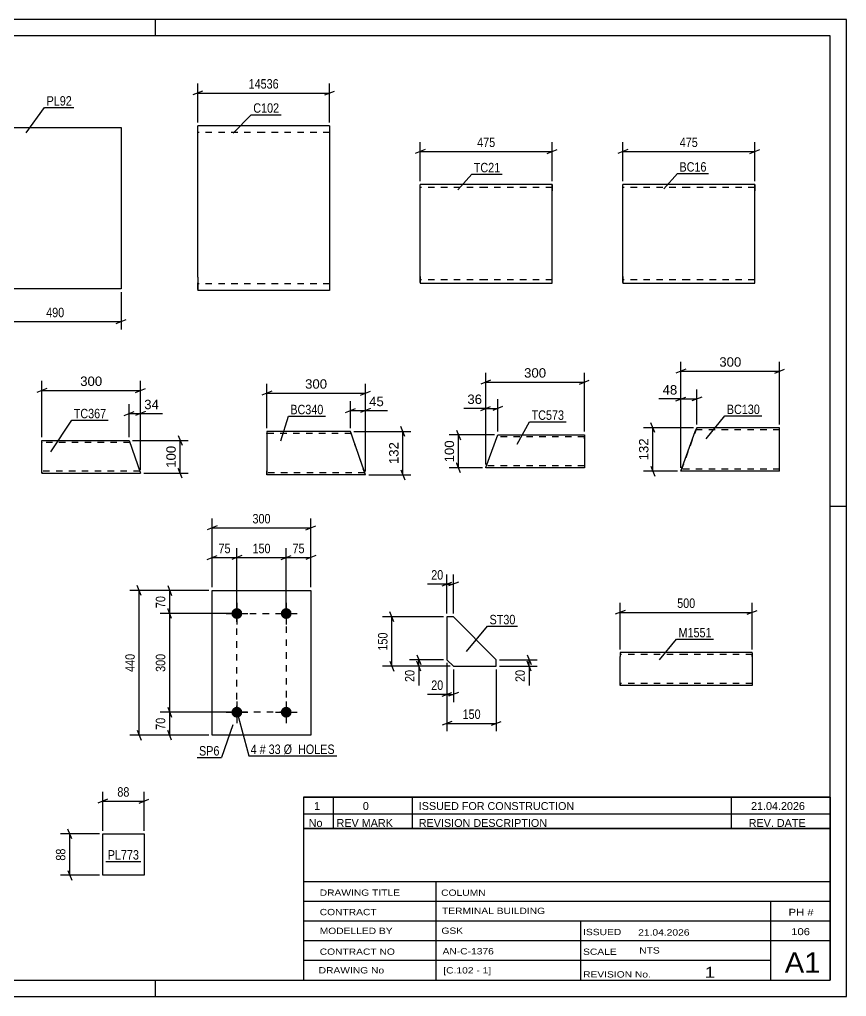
# Model space of a CAD drawing. Header units: millimetres. Extents: x 0 to 420, y 0 to 297.
# Drawn here: x 168.6 to 420, y 0 to 297 of the extents above; entities that cross this region are included whole.
import ezdxf

# ---------------------------------------------------------------- set-up
doc = ezdxf.new("R2010")
doc.units = ezdxf.units.MM
doc.linetypes.add('DXK_LINE_DOT2', pattern=[3.9198, 1.9599, -1.9599])
doc.styles.add('Arial', font='ARIAL.TTF', dxfattribs={"height": 0.2})
doc.styles.add('Arial Narrow', font='ARIALN.TTF', dxfattribs={"height": 0.2})

# ---------------------------------------------------------------- blocks, each defined once
blk = doc.blocks.new('Unknown-284929164-1132')
at = {"color": 5, "linetype": 'Continuous'}
for p, q in [((420, 297), (0, 297)), ((210, 292), (210, 297)), ((420, 0), (420, 297)), ((415, 292), (5, 292)), ((415, 5), (415, 292)), ((420, 149), (415, 149)), ((5, 5), (415, 5)), ((210, 0), (210, 5)), ((0, 0), (420, 0))]:
    blk.add_line(p, q, dxfattribs=at)
blk = doc.blocks.new('Part-284929164-1241 - 1223')
at = {"color": 2, "linetype": 'Continuous'}
for p, q in [((310.44, 246.89), (290.44, 246.89)), ((290.44, 218.89), (290.44, 246.89)), ((330.54, 246.89), (310.54, 246.89)), ((330.54, 246.89), (330.54, 244.89)), ((330.54, 218.89), (330.54, 244.89)), ((290.44, 218.89), (290.44, 216.89)), ((290.44, 216.89), (310.44, 216.89)), ((310.54, 216.89), (330.54, 216.89)), ((330.54, 216.89), (330.54, 218.89))]:
    blk.add_line(p, q, dxfattribs=at)
at = {"color": 7, "linetype": 'DXK_LINE_DOT2'}
for p, q in [((330.54, 244.89), (330.54, 246.74)), ((310.44, 245.89), (290.44, 245.89)), ((330.54, 245.89), (310.54, 245.89)), ((290.44, 217.04), (290.44, 218.89)), ((290.44, 217.89), (290.44, 217.96)), ((310.44, 217.89), (290.44, 217.89)), ((330.54, 217.89), (310.54, 217.89)), ((330.54, 217.96), (330.54, 218.5)), ((330.54, 217.89), (330.54, 217.96))]:
    blk.add_line(p, q, dxfattribs=at)
blk = doc.blocks.new('Part-284929164-1721 - 1705')
at = {"color": 2, "linetype": 'Continuous'}
for p, q in [((159.43, 215.16), (159.43, 264.16)), ((159.43, 264.16), (179.43, 264.16)), ((179.53, 264.16), (199.53, 264.16)), ((199.53, 264.16), (199.53, 215.16)), ((179.43, 215.16), (159.43, 215.16)), ((199.53, 215.16), (179.53, 215.16))]:
    blk.add_line(p, q, dxfattribs=at)
blk = doc.blocks.new('Part-284929164-1478 - 1476')
at = {"color": 2, "linetype": 'Continuous'}
for p, q in [((300.56, 115.39), (298.56, 115.39)), ((298.56, 115.39), (298.56, 102.39)), ((313.56, 102.39), (300.56, 115.39)), ((298.56, 102.39), (300.56, 100.39)), ((313.56, 100.39), (313.56, 102.39)), ((300.56, 100.39), (313.56, 100.39))]:
    blk.add_line(p, q, dxfattribs=at)
blk = doc.blocks.new('Part-284929164-1287 - 1271')
at = {"color": 2, "linetype": 'Continuous'}
for p, q in [((372.02, 246.89), (352.02, 246.89)), ((352.02, 218.89), (352.02, 246.89)), ((392.12, 246.89), (372.12, 246.89)), ((392.12, 246.89), (392.12, 244.89)), ((392.12, 218.89), (392.12, 244.89)), ((352.02, 218.89), (352.02, 216.89)), ((352.02, 216.89), (372.02, 216.89)), ((372.12, 216.89), (392.12, 216.89)), ((392.12, 216.89), (392.12, 218.89))]:
    blk.add_line(p, q, dxfattribs=at)
at = {"color": 7, "linetype": 'DXK_LINE_DOT2'}
for p, q in [((392.12, 244.89), (392.12, 246.74)), ((372.02, 245.89), (352.02, 245.89)), ((392.12, 245.89), (372.12, 245.89)), ((352.02, 217.04), (352.02, 218.89)), ((352.02, 217.89), (352.02, 217.96)), ((372.02, 217.89), (352.02, 217.89)), ((392.12, 217.89), (372.12, 217.89)), ((392.12, 217.96), (392.12, 218.5)), ((392.12, 217.89), (392.12, 217.96))]:
    blk.add_line(p, q, dxfattribs=at)
blk = doc.blocks.new('Bolt-284929164-1798 - 1749')
at = {"linetype": 'Continuous'}
for points in [[(234.7, 118.06, -1), (234.7, 114.76, -1)], [(249.7, 118.06, -1), (249.7, 114.76, -1)], [(234.7, 88.06, -1), (234.7, 84.76, -1)], [(249.7, 88.06, -1), (249.7, 84.76, -1)]]:
    blk.add_hatch(color=1, dxfattribs=at).paths.add_polyline_path(points)
at = {"color": 1, "linetype": 'Continuous'}
for p, q in [((234.7, 119.71), (234.7, 113.11)), ((249.7, 119.71), (249.7, 113.11)), ((231.4, 116.41), (238, 116.41)), ((246.4, 116.41), (253, 116.41)), ((234.7, 89.71), (234.7, 83.11)), ((249.7, 89.71), (249.7, 83.11)), ((231.4, 86.41), (238, 86.41)), ((246.4, 86.41), (253, 86.41))]:
    blk.add_line(p, q, dxfattribs=at)
blk = doc.blocks.new('Part-284929164-1765 - 1749')
at = {"color": 2, "linetype": 'Continuous'}
for p, q in [((227.2, 79.41), (227.2, 123.41)), ((227.2, 123.41), (257.2, 123.41)), ((257.2, 123.41), (257.2, 79.41)), ((257.2, 79.41), (227.2, 79.41))]:
    blk.add_line(p, q, dxfattribs=at)
blk = doc.blocks.new('Part-284929164-2284 - 2268')
at = {"color": 2, "linetype": 'Continuous'}
for p, q in [((351.24, 104.53), (351.24, 103.33)), ((371.24, 104.53), (351.24, 104.53)), ((391.34, 104.53), (371.34, 104.53)), ((391.34, 104.44), (391.34, 104.53)), ((391.34, 104.44), (391.34, 103.33)), ((351.24, 95.27), (351.24, 103.33)), ((391.34, 103.33), (391.34, 94.53)), ((351.24, 94.62), (351.24, 95.27)), ((351.24, 94.53), (351.24, 94.62)), ((371.24, 94.53), (351.24, 94.53)), ((391.34, 94.53), (371.34, 94.53))]:
    blk.add_line(p, q, dxfattribs=at)
at = {"color": 7, "linetype": 'DXK_LINE_DOT2'}
for p, q in [((391.34, 103.33), (391.34, 104.18)), ((371.24, 103.93), (351.24, 103.93)), ((391.34, 103.93), (371.34, 103.93)), ((351.24, 95.27), (351.24, 94.88)), ((351.24, 95.13), (351.24, 95.17)), ((371.24, 95.13), (351.24, 95.13)), ((391.34, 95.13), (371.34, 95.13)), ((391.34, 95.13), (391.34, 95.17))]:
    blk.add_line(p, q, dxfattribs=at)
blk = doc.blocks.new('Part-284929164-2312 - 2296')
at = {"color": 2, "linetype": 'Continuous'}
for p, q in [((242.8, 264.66), (222.8, 264.66)), ((222.8, 218.66), (222.8, 264.66)), ((262.9, 264.66), (242.9, 264.66)), ((262.9, 264.66), (262.9, 214.66)), ((222.8, 218.66), (222.8, 214.66)), ((242.8, 214.66), (222.8, 214.66)), ((262.9, 214.66), (242.9, 214.66))]:
    blk.add_line(p, q, dxfattribs=at)
at = {"color": 7, "linetype": 'DXK_LINE_DOT2'}
for p, q in [((242.8, 262.66), (222.8, 262.66)), ((262.9, 262.66), (242.9, 262.66)), ((222.8, 214.97), (222.8, 218.66)), ((242.8, 216.66), (222.8, 216.66)), ((262.9, 216.66), (242.9, 216.66))]:
    blk.add_line(p, q, dxfattribs=at)
blk = doc.blocks.new('Part-284929164-2354 - 2338')
at = {"color": 2, "linetype": 'Continuous'}
for p, q in [((175.41, 169.06), (201.97, 169.06)), ((175.41, 160.26), (175.41, 169.06)), ((201.97, 169.06), (205.41, 159.06)), ((175.41, 159.41), (175.41, 160.26)), ((175.41, 159.15), (175.41, 159.41)), ((175.41, 159.06), (175.41, 159.15)), ((175.41, 159.06), (205.41, 159.06))]:
    blk.add_line(p, q, dxfattribs=at)
at = {"color": 7, "linetype": 'DXK_LINE_DOT2'}
for p, q in [((202.18, 168.46), (175.41, 168.46)), ((175.41, 168.46), (175.41, 168.32)), ((205.21, 159.66), (175.41, 159.66)), ((175.41, 159.41), (175.41, 159.06))]:
    blk.add_line(p, q, dxfattribs=at)
blk = doc.blocks.new('Part-284929164-2436 - 2420')
at = {"color": 2, "linetype": 'Continuous'}
for p, q in [((243.78, 171.78), (243.78, 171.78)), ((269.24, 171.78), (243.78, 171.78)), ((243.78, 171.78), (243.78, 170.58)), ((243.78, 170.58), (243.78, 159.78)), ((269.24, 171.78), (269.24, 171.78)), ((273.37, 159.78), (269.24, 171.78)), ((243.78, 158.93), (243.78, 159.78)), ((243.78, 158.67), (243.78, 158.93)), ((243.78, 158.58), (243.78, 158.67)), ((273.78, 158.58), (243.78, 158.58)), ((273.78, 158.58), (273.37, 159.78))]:
    blk.add_line(p, q, dxfattribs=at)
at = {"color": 7, "linetype": 'DXK_LINE_DOT2'}
for p, q in [((243.78, 171.78), (243.78, 158.58)), ((269.44, 171.18), (243.78, 171.18)), ((243.78, 171.13), (243.78, 171.18)), ((243.78, 171.04), (243.78, 171.13)), ((243.78, 171), (243.78, 171.04)), ((273.78, 158.58), (269.24, 171.78)), ((269.24, 171.78), (269.24, 171.78)), ((269.44, 171.18), (269.44, 171.18)), ((243.78, 159.32), (243.78, 159.78)), ((273.57, 159.18), (243.78, 159.18)), ((273.56, 159.22), (273.45, 159.55)), ((273.57, 159.18), (273.56, 159.22)), ((273.57, 159.18), (273.57, 159.18))]:
    blk.add_line(p, q, dxfattribs=at)
blk = doc.blocks.new('Part-284929164-2487 - 2471')
at = {"color": 2, "linetype": 'Continuous'}
for p, q in [((310.38, 160.8), (313.98, 170.71)), ((313.98, 170.71), (340.34, 170.71)), ((340.34, 170.71), (340.34, 170.62)), ((340.34, 170.62), (340.34, 169.51)), ((340.34, 169.51), (340.34, 160.71)), ((310.34, 160.71), (310.38, 160.8)), ((340.34, 160.71), (310.34, 160.71))]:
    blk.add_line(p, q, dxfattribs=at)
at = {"color": 7, "linetype": 'DXK_LINE_DOT2'}
for p, q in [((313.95, 170.62), (313.55, 169.51)), ((340.34, 170.11), (313.76, 170.11)), ((340.34, 169.51), (340.34, 170.35)), ((310.34, 160.71), (310.34, 160.71)), ((340.34, 161.31), (310.56, 161.31))]:
    blk.add_line(p, q, dxfattribs=at)
blk = doc.blocks.new('Part-284929164-2554 - 2538')
at = {"color": 7, "linetype": 'DXK_LINE_DOT2'}
for p, q in [((374.49, 172.91), (369.68, 159.71)), ((374.22, 172.17), (374.25, 172.27)), ((374.25, 172.27), (374.27, 172.31)), ((399.68, 172.31), (374.27, 172.31)), ((399.68, 159.71), (399.68, 172.91)), ((399.68, 172.91), (399.68, 172.91)), ((399.68, 172.31), (399.68, 172.31)), ((374.2, 172.14), (374.13, 171.94)), ((374.2, 172.14), (374.22, 172.17)), ((399.68, 160.31), (369.9, 160.31)), ((399.68, 160.31), (399.68, 160.31))]:
    blk.add_line(p, q, dxfattribs=at)
at = {"color": 2, "linetype": 'Continuous'}
for p, q in [((374.05, 171.71), (374.49, 172.91)), ((374.49, 172.91), (374.49, 172.91)), ((399.68, 172.91), (374.49, 172.91)), ((399.68, 172.91), (399.68, 172.91)), ((399.68, 159.71), (399.68, 172.91)), ((369.68, 159.71), (374.05, 171.71)), ((399.68, 159.71), (369.68, 159.71))]:
    blk.add_line(p, q, dxfattribs=at)
blk = doc.blocks.new('Part-284929164-3252 - 3251')
at = {"color": 2, "linetype": 'Continuous'}
for p, q in [((193.92, 36.83), (193.92, 49.4)), ((193.92, 49.4), (206.49, 49.4)), ((206.49, 49.4), (206.49, 36.83)), ((206.49, 36.83), (193.92, 36.83))]:
    blk.add_line(p, q, dxfattribs=at)
blk = doc.blocks.new('Rectangle-284929164-1888 - 1749')
at = {"color": 1, "linetype": 'DXK_LINE_DOT2'}
blk.add_lwpolyline([(234.7, 116.41), (249.7, 116.41), (249.7, 86.41), (234.7, 86.41), (234.7, 116.41)], close=True, dxfattribs=at)
blk = doc.blocks.new('StraightDimension-284929164-1246 - 1223')
at = {"color": 7, "linetype": 'Continuous'}
for p, q in [((290.44, 247.89), (290.44, 259.74)), ((330.54, 247.89), (330.54, 259.74)), ((291.94, 257.49), (288.94, 256.29)), ((290.44, 256.89), (330.54, 256.89)), ((329.04, 256.29), (332.04, 257.49))]:
    blk.add_line(p, q, dxfattribs=at)
at = {"color": 0}
blk.add_wipeout([(313.83, 257.64), (313.83, 261.84), (307.15, 261.84), (307.15, 257.64)], dxfattribs=at)
at = {"color": 3, "style": 'Arial Narrow'}
blk.add_text('475', height=2.863, dxfattribs=at).set_placement((307.75, 258.24))
blk = doc.blocks.new('StraightDimension-284929164-1724 - 1705')
at = {"color": 7, "linetype": 'Continuous'}
for p, q in [((159.43, 214.16), (159.43, 202.76)), ((199.53, 214.16), (199.53, 202.76)), ((160.93, 205.76), (157.93, 204.56)), ((159.43, 205.16), (199.53, 205.16)), ((198.03, 204.56), (201.03, 205.76))]:
    blk.add_line(p, q, dxfattribs=at)
at = {"color": 0}
blk.add_wipeout([(182.82, 205.91), (182.82, 210.11), (176.14, 210.11), (176.14, 205.91)], dxfattribs=at)
at = {"color": 3, "style": 'Arial Narrow'}
blk.add_text('490', height=2.863, dxfattribs=at).set_placement((176.74, 206.51))
blk = doc.blocks.new('StraightDimension-284929164-1537 - 1476')
at = {"color": 7, "linetype": 'Continuous'}
for p, q in [((282.43, 113.89), (281.23, 116.89)), ((297.56, 115.39), (278.98, 115.39)), ((281.83, 100.39), (281.83, 115.39)), ((281.23, 101.89), (282.43, 98.89)), ((299.56, 100.39), (278.98, 100.39))]:
    blk.add_line(p, q, dxfattribs=at)
at = {"color": 0}
blk.add_wipeout([(281.08, 111.24), (276.88, 111.24), (276.88, 104.55), (281.08, 104.55)], dxfattribs=at)
at = {"color": 3, "style": 'Arial Narrow'}
blk.add_text('150', height=2.863, rotation=90.0002, dxfattribs=at).set_placement((280.48, 105.15))
blk = doc.blocks.new('StraightDimension-284929164-1528 - 1476')
at = {"color": 7, "linetype": 'Continuous'}
for p, q in [((298.56, 101.39), (298.56, 80.63)), ((313.56, 99.39), (313.56, 80.63)), ((300.06, 83.63), (297.06, 82.43)), ((312.06, 82.43), (315.06, 83.63)), ((298.56, 83.03), (313.56, 83.03))]:
    blk.add_line(p, q, dxfattribs=at)
at = {"color": 0}
blk.add_wipeout([(309.41, 83.78), (309.41, 87.98), (302.72, 87.98), (302.72, 83.78)], dxfattribs=at)
at = {"color": 3, "style": 'Arial Narrow'}
blk.add_text('150', height=2.863, dxfattribs=at).set_placement((303.32, 84.38))
blk = doc.blocks.new('StraightDimension-284929164-1496 - 1476')
at = {"color": 7, "linetype": 'Continuous'}
for p, q in [((298.56, 116.39), (298.56, 128.24)), ((300.56, 116.39), (300.56, 128.24)), ((297.06, 124.79), (300.06, 125.99)), ((298.56, 125.39), (300.56, 125.39)), ((302.06, 125.99), (299.06, 124.79))]:
    blk.add_line(p, q, dxfattribs=at)
at = {"color": 0}
blk.add_wipeout([(298.04, 126.14), (298.04, 130.34), (293.18, 130.34), (293.18, 126.14)], dxfattribs=at)
at = {"color": 7, "linetype": 'Continuous'}
blk.add_line((298.56, 125.39), (292.66, 125.39), dxfattribs=at)
blk.add_line((298.56, 125.39), (292.66, 125.39), dxfattribs=at)
at = {"color": 3, "style": 'Arial Narrow'}
blk.add_text('20', height=2.863, dxfattribs=at).set_placement((293.78, 126.74))
blk = doc.blocks.new('StraightDimension-284929164-1480 - 1476')
at = {"color": 7, "linetype": 'Continuous'}
for p, q in [((298.56, 101.39), (298.56, 89.45)), ((300.56, 99.39), (300.56, 89.45)), ((297.06, 91.25), (300.06, 92.45)), ((302.06, 92.45), (299.06, 91.25)), ((298.56, 91.85), (300.56, 91.85))]:
    blk.add_line(p, q, dxfattribs=at)
at = {"color": 0}
blk.add_wipeout([(298.04, 92.6), (298.04, 96.8), (293.18, 96.8), (293.18, 92.6)], dxfattribs=at)
at = {"color": 7, "linetype": 'Continuous'}
blk.add_line((298.56, 91.85), (292.66, 91.85), dxfattribs=at)
blk.add_line((298.56, 91.85), (292.66, 91.85), dxfattribs=at)
at = {"color": 3, "style": 'Arial Narrow'}
blk.add_text('20', height=2.863, dxfattribs=at).set_placement((293.78, 93.2))
blk = doc.blocks.new('StraightDimension-284929164-1517 - 1476')
at = {"color": 7, "linetype": 'Continuous'}
for p, q in [((297.56, 102.39), (287.17, 102.39)), ((289.42, 103.89), (290.62, 100.89)), ((290.62, 98.89), (289.42, 101.89)), ((290.02, 100.39), (290.02, 102.39)), ((299.56, 100.39), (287.17, 100.39))]:
    blk.add_line(p, q, dxfattribs=at)
at = {"color": 0}
blk.add_wipeout([(289.27, 99.87), (285.07, 99.87), (285.07, 95.01), (289.27, 95.01)], dxfattribs=at)
at = {"color": 7, "linetype": 'Continuous'}
blk.add_line((290.02, 100.39), (290.02, 94.49), dxfattribs=at)
blk.add_line((290.02, 100.39), (290.02, 94.49), dxfattribs=at)
at = {"color": 3, "style": 'Arial Narrow'}
blk.add_text('20', height=2.863, rotation=90.0002, dxfattribs=at).set_placement((288.67, 95.61))
blk = doc.blocks.new('StraightDimension-284929164-1509 - 1476')
at = {"color": 7, "linetype": 'Continuous'}
for p, q in [((314.56, 102.39), (325.96, 102.39)), ((322.96, 103.89), (324.16, 100.89)), ((324.16, 98.89), (322.96, 101.89)), ((323.56, 100.39), (323.56, 102.39)), ((314.56, 100.39), (325.96, 100.39))]:
    blk.add_line(p, q, dxfattribs=at)
at = {"color": 0}
blk.add_wipeout([(322.81, 99.87), (318.61, 99.87), (318.61, 95.01), (322.81, 95.01)], dxfattribs=at)
at = {"color": 7, "linetype": 'Continuous'}
blk.add_line((323.56, 100.39), (323.56, 94.49), dxfattribs=at)
blk.add_line((323.56, 100.39), (323.56, 94.49), dxfattribs=at)
at = {"color": 3, "style": 'Arial Narrow'}
blk.add_text('20', height=2.863, rotation=90.0002, dxfattribs=at).set_placement((322.21, 95.61))
blk = doc.blocks.new('StraightDimension-284929164-1291 - 1271')
at = {"color": 7, "linetype": 'Continuous'}
for p, q in [((352.02, 247.89), (352.02, 259.74)), ((392.12, 247.89), (392.12, 259.74)), ((353.52, 257.49), (350.52, 256.29)), ((352.02, 256.89), (392.12, 256.89)), ((390.62, 256.29), (393.62, 257.49))]:
    blk.add_line(p, q, dxfattribs=at)
at = {"color": 0}
blk.add_wipeout([(375.41, 257.64), (375.41, 261.84), (368.73, 261.84), (368.73, 257.64)], dxfattribs=at)
at = {"color": 3, "style": 'Arial Narrow'}
blk.add_text('475', height=2.863, dxfattribs=at).set_placement((369.33, 258.24))
blk = doc.blocks.new('StraightDimension-284929164-1805 - 1749')
at = {"color": 7, "linetype": 'Continuous'}
for p, q in [((228.7, 143.07), (225.7, 141.87)), ((227.2, 124.41), (227.2, 145.32)), ((255.7, 141.87), (258.7, 143.07)), ((257.2, 124.41), (257.2, 145.32)), ((227.2, 142.47), (257.2, 142.47))]:
    blk.add_line(p, q, dxfattribs=at)
at = {"color": 0}
blk.add_wipeout([(245.54, 143.22), (245.54, 147.42), (238.86, 147.42), (238.86, 143.22)], dxfattribs=at)
at = {"color": 3, "style": 'Arial Narrow'}
blk.add_text('300', height=2.863, dxfattribs=at).set_placement((239.46, 143.82))
blk = doc.blocks.new('StraightDimension-284929164-1826 - 1749')
at = {"color": 7, "linetype": 'Continuous'}
for p, q in [((236.2, 134.01), (233.2, 132.81)), ((234.7, 117.41), (234.7, 136.26)), ((248.2, 132.81), (251.2, 134.01)), ((249.7, 117.41), (249.7, 136.26)), ((234.7, 133.41), (249.7, 133.41))]:
    blk.add_line(p, q, dxfattribs=at)
at = {"color": 0}
blk.add_wipeout([(245.54, 134.16), (245.54, 138.36), (238.86, 138.36), (238.86, 134.16)], dxfattribs=at)
at = {"color": 3, "style": 'Arial Narrow'}
blk.add_text('150', height=2.863, dxfattribs=at).set_placement((239.46, 134.76))
blk = doc.blocks.new('StraightDimension-284929164-1858 - 1749')
at = {"color": 7, "linetype": 'Continuous'}
for p, q in [((233.7, 86.41), (211.43, 86.41)), ((213.68, 87.91), (214.88, 84.91)), ((214.28, 79.41), (214.28, 86.41)), ((214.88, 77.91), (213.68, 80.91)), ((226.2, 79.41), (211.43, 79.41))]:
    blk.add_line(p, q, dxfattribs=at)
at = {"color": 0}
blk.add_wipeout([(213.53, 85.34), (209.33, 85.34), (209.33, 80.48), (213.53, 80.48)], dxfattribs=at)
at = {"color": 3, "style": 'Arial Narrow'}
blk.add_text('70', height=2.863, rotation=90.0002, dxfattribs=at).set_placement((212.93, 81.08))
blk = doc.blocks.new('StraightDimension-284929164-1816 - 1749')
at = {"color": 7, "linetype": 'Continuous'}
for p, q in [((248.2, 132.81), (251.2, 134.01)), ((249.7, 117.41), (249.7, 136.26)), ((258.7, 134.01), (255.7, 132.81)), ((257.2, 124.41), (257.2, 136.26)), ((249.7, 133.41), (257.2, 133.41))]:
    blk.add_line(p, q, dxfattribs=at)
at = {"color": 0}
blk.add_wipeout([(255.88, 134.16), (255.88, 138.36), (251.02, 138.36), (251.02, 134.16)], dxfattribs=at)
at = {"color": 3, "style": 'Arial Narrow'}
blk.add_text('75', height=2.863, dxfattribs=at).set_placement((251.62, 134.76))
blk = doc.blocks.new('StraightDimension-284929164-1836 - 1749')
at = {"color": 7, "linetype": 'Continuous'}
for p, q in [((225.7, 132.81), (228.7, 134.01)), ((227.2, 124.41), (227.2, 136.26)), ((236.2, 134.01), (233.2, 132.81)), ((234.7, 117.41), (234.7, 136.26)), ((227.2, 133.41), (234.7, 133.41))]:
    blk.add_line(p, q, dxfattribs=at)
at = {"color": 0}
blk.add_wipeout([(233.38, 134.16), (233.38, 138.36), (228.52, 138.36), (228.52, 134.16)], dxfattribs=at)
at = {"color": 3, "style": 'Arial Narrow'}
blk.add_text('75', height=2.863, dxfattribs=at).set_placement((229.12, 134.76))
blk = doc.blocks.new('StraightDimension-284929164-1847 - 1749')
at = {"color": 7, "linetype": 'Continuous'}
for p, q in [((205.6, 121.91), (204.4, 124.91)), ((226.2, 123.41), (202.15, 123.41)), ((205, 79.41), (205, 123.41)), ((204.4, 80.91), (205.6, 77.91)), ((226.2, 79.41), (202.15, 79.41))]:
    blk.add_line(p, q, dxfattribs=at)
at = {"color": 0}
blk.add_wipeout([(204.25, 104.75), (200.05, 104.75), (200.05, 98.07), (204.25, 98.07)], dxfattribs=at)
at = {"color": 3, "style": 'Arial Narrow'}
blk.add_text('440', height=2.863, rotation=90.0002, dxfattribs=at).set_placement((203.65, 98.67))
blk = doc.blocks.new('StraightDimension-284929164-1868 - 1749')
at = {"color": 7, "linetype": 'Continuous'}
for p, q in [((233.7, 116.41), (211.43, 116.41)), ((214.88, 114.91), (213.68, 117.91)), ((214.28, 86.41), (214.28, 116.41)), ((233.7, 86.41), (211.43, 86.41)), ((213.68, 87.91), (214.88, 84.91))]:
    blk.add_line(p, q, dxfattribs=at)
at = {"color": 0}
blk.add_wipeout([(213.53, 104.75), (209.33, 104.75), (209.33, 98.07), (213.53, 98.07)], dxfattribs=at)
at = {"color": 3, "style": 'Arial Narrow'}
blk.add_text('300', height=2.863, rotation=90.0002, dxfattribs=at).set_placement((212.93, 98.67))
blk = doc.blocks.new('StraightDimension-284929164-1878 - 1749')
at = {"color": 7, "linetype": 'Continuous'}
for p, q in [((213.68, 124.91), (214.88, 121.91)), ((226.2, 123.41), (211.43, 123.41)), ((214.28, 116.41), (214.28, 123.41)), ((233.7, 116.41), (211.43, 116.41)), ((214.88, 114.91), (213.68, 117.91))]:
    blk.add_line(p, q, dxfattribs=at)
at = {"color": 0}
blk.add_wipeout([(213.53, 122.34), (209.33, 122.34), (209.33, 117.48), (213.53, 117.48)], dxfattribs=at)
at = {"color": 3, "style": 'Arial Narrow'}
blk.add_text('70', height=2.863, rotation=90.0002, dxfattribs=at).set_placement((212.93, 118.08))
blk = doc.blocks.new('StraightDimension-284929164-2287 - 2268')
at = {"color": 7, "linetype": 'Continuous'}
for p, q in [((351.24, 105.53), (351.24, 119.63)), ((391.34, 105.53), (391.34, 119.63)), ((352.74, 117.38), (349.74, 116.18)), ((351.24, 116.78), (391.34, 116.78)), ((389.84, 116.18), (392.84, 117.38))]:
    blk.add_line(p, q, dxfattribs=at)
at = {"color": 0}
blk.add_wipeout([(374.63, 117.53), (374.63, 121.73), (367.95, 121.73), (367.95, 117.53)], dxfattribs=at)
at = {"color": 3, "style": 'Arial Narrow'}
blk.add_text('500', height=2.863, dxfattribs=at).set_placement((368.55, 118.13))
blk = doc.blocks.new('StraightDimension-284929164-2316 - 2296')
at = {"color": 7, "linetype": 'Continuous'}
for p, q in [((222.8, 265.66), (222.8, 277.51)), ((262.9, 265.66), (262.9, 277.51)), ((224.3, 275.26), (221.3, 274.06)), ((222.8, 274.66), (262.9, 274.66)), ((261.4, 274.06), (264.4, 275.26))]:
    blk.add_line(p, q, dxfattribs=at)
at = {"color": 0}
blk.add_wipeout([(248.02, 275.41), (248.02, 279.61), (237.68, 279.61), (237.68, 275.41)], dxfattribs=at)
at = {"color": 3, "style": 'Arial Narrow'}
blk.add_text('14536', height=2.863, dxfattribs=at).set_placement((238.28, 276.01))
blk = doc.blocks.new('StraightDimension-284929164-2383 - 2338')
at = {"color": 7, "linetype": 'Continuous'}
for p, q in [((201.97, 170.06), (201.97, 180.04)), ((205.41, 160.06), (205.41, 180.04)), ((200.47, 176.59), (203.47, 177.79)), ((201.97, 177.19), (205.41, 177.19)), ((206.91, 177.79), (203.91, 176.59))]:
    blk.add_line(p, q, dxfattribs=at)
at = {"color": 0}
blk.add_wipeout([(211.59, 177.94), (211.59, 182.14), (205.94, 182.14), (205.94, 177.94)], dxfattribs=at)
at = {"color": 7, "linetype": 'Continuous'}
blk.add_line((205.41, 177.19), (212.11, 177.19), dxfattribs=at)
blk.add_line((205.41, 177.19), (212.11, 177.19), dxfattribs=at)
at = {"color": 3, "style": 'Arial'}
blk.add_text('34', height=2.865, dxfattribs=at).set_placement((206.54, 178.54))
blk = doc.blocks.new('StraightDimension-284929164-2357 - 2338')
at = {"color": 7, "linetype": 'Continuous'}
for p, q in [((216.87, 170.56), (218.07, 167.56)), ((202.97, 169.06), (219.87, 169.06)), ((217.47, 159.06), (217.47, 169.06)), ((218.07, 157.56), (216.87, 160.56)), ((206.41, 159.06), (219.87, 159.06))]:
    blk.add_line(p, q, dxfattribs=at)
at = {"color": 0}
blk.add_wipeout([(216.72, 167.99), (212.52, 167.99), (212.52, 160.12), (216.72, 160.12)], dxfattribs=at)
at = {"color": 3, "style": 'Arial'}
blk.add_text('100', height=2.865, rotation=90.0002, dxfattribs=at).set_placement((216.12, 160.72))
blk = doc.blocks.new('StraightDimension-284929164-2408 - 2338')
at = {"color": 7, "linetype": 'Continuous'}
for p, q in [((175.41, 170.06), (175.41, 187.11)), ((205.41, 160.06), (205.41, 187.11)), ((176.91, 184.86), (173.91, 183.66)), ((175.41, 184.26), (205.41, 184.26)), ((203.91, 183.66), (206.91, 184.86))]:
    blk.add_line(p, q, dxfattribs=at)
at = {"color": 0}
blk.add_wipeout([(194.35, 185.01), (194.35, 189.21), (186.48, 189.21), (186.48, 185.01)], dxfattribs=at)
at = {"color": 3, "style": 'Arial'}
blk.add_text('300', height=2.865, dxfattribs=at).set_placement((187.08, 185.61))
blk = doc.blocks.new('StraightDimension-284929164-2450 - 2420')
at = {"color": 7, "linetype": 'Continuous'}
for p, q in [((267.74, 177.51), (270.74, 178.71)), ((269.24, 172.78), (269.24, 180.96)), ((275.28, 178.71), (272.28, 177.51)), ((273.78, 159.58), (273.78, 180.96)), ((269.24, 178.11), (273.78, 178.11))]:
    blk.add_line(p, q, dxfattribs=at)
at = {"color": 0}
blk.add_wipeout([(279.95, 178.86), (279.95, 183.06), (274.31, 183.06), (274.31, 178.86)], dxfattribs=at)
at = {"color": 7, "linetype": 'Continuous'}
blk.add_line((273.78, 178.11), (280.48, 178.11), dxfattribs=at)
blk.add_line((273.78, 178.11), (280.48, 178.11), dxfattribs=at)
at = {"color": 3, "style": 'Arial'}
blk.add_text('45', height=2.865, dxfattribs=at).set_placement((274.91, 179.46))
blk = doc.blocks.new('StraightDimension-284929164-2439 - 2420')
at = {"color": 7, "linetype": 'Continuous'}
for p, q in [((243.78, 172.78), (243.78, 186.27)), ((273.78, 159.58), (273.78, 186.27)), ((245.28, 184.02), (242.28, 182.82)), ((243.78, 183.42), (273.78, 183.42)), ((272.28, 182.82), (275.28, 184.02))]:
    blk.add_line(p, q, dxfattribs=at)
at = {"color": 0}
blk.add_wipeout([(262.72, 184.17), (262.72, 188.37), (254.84, 188.37), (254.84, 184.17)], dxfattribs=at)
at = {"color": 3, "style": 'Arial'}
blk.add_text('300', height=2.865, dxfattribs=at).set_placement((255.44, 184.77))
blk = doc.blocks.new('StraightDimension-284929164-3369 - 2420')
at = {"color": 7, "linetype": 'Continuous'}
for p, q in [((285.79, 170.28), (284.59, 173.28)), ((270.24, 171.78), (287.59, 171.78)), ((285.19, 158.58), (285.19, 171.78)), ((274.78, 158.58), (287.59, 158.58)), ((284.59, 160.08), (285.79, 157.08))]:
    blk.add_line(p, q, dxfattribs=at)
at = {"color": 0}
blk.add_wipeout([(284.44, 169.11), (280.24, 169.11), (280.24, 161.24), (284.44, 161.24)], dxfattribs=at)
at = {"color": 3, "style": 'Arial'}
blk.add_text('132', height=2.865, rotation=90.0002, dxfattribs=at).set_placement((283.84, 161.84))
blk = doc.blocks.new('StraightDimension-284929164-2490 - 2471')
at = {"color": 7, "linetype": 'Continuous'}
for p, q in [((310.34, 161.71), (310.34, 181.62)), ((313.98, 171.71), (313.98, 181.62)), ((308.84, 178.17), (311.84, 179.37)), ((310.34, 178.77), (313.98, 178.77)), ((315.48, 179.37), (312.48, 178.17))]:
    blk.add_line(p, q, dxfattribs=at)
at = {"color": 0}
blk.add_wipeout([(309.82, 179.52), (309.82, 183.72), (304.17, 183.72), (304.17, 179.52)], dxfattribs=at)
at = {"color": 7, "linetype": 'Continuous'}
blk.add_line((310.34, 178.77), (303.65, 178.77), dxfattribs=at)
blk.add_line((310.34, 178.77), (303.65, 178.77), dxfattribs=at)
at = {"color": 3, "style": 'Arial'}
blk.add_text('36', height=2.865, dxfattribs=at).set_placement((304.77, 180.12))
blk = doc.blocks.new('StraightDimension-284929164-2508 - 2471')
at = {"color": 7, "linetype": 'Continuous'}
for p, q in [((312.98, 170.71), (299.23, 170.71)), ((301.48, 172.21), (302.68, 169.21)), ((302.08, 160.71), (302.08, 170.71)), ((309.34, 160.71), (299.23, 160.71)), ((302.68, 159.21), (301.48, 162.21))]:
    blk.add_line(p, q, dxfattribs=at)
at = {"color": 0}
blk.add_wipeout([(301.33, 169.64), (297.13, 169.64), (297.13, 161.77), (301.33, 161.77)], dxfattribs=at)
at = {"color": 3, "style": 'Arial'}
blk.add_text('100', height=2.865, rotation=90.0002, dxfattribs=at).set_placement((300.73, 162.37))
blk = doc.blocks.new('StraightDimension-284929164-2526 - 2471')
at = {"color": 7, "linetype": 'Continuous'}
for p, q in [((311.84, 187.39), (308.84, 186.19)), ((310.34, 161.71), (310.34, 189.64)), ((338.84, 186.19), (341.84, 187.39)), ((340.34, 171.71), (340.34, 189.64)), ((310.34, 186.79), (340.34, 186.79))]:
    blk.add_line(p, q, dxfattribs=at)
at = {"color": 0}
blk.add_wipeout([(329.28, 187.54), (329.28, 191.74), (321.41, 191.74), (321.41, 187.54)], dxfattribs=at)
at = {"color": 3, "style": 'Arial'}
blk.add_text('300', height=2.865, dxfattribs=at).set_placement((322.01, 188.14))
blk = doc.blocks.new('StraightDimension-284929164-2581 - 2538')
at = {"color": 7, "linetype": 'Continuous'}
for p, q in [((373.49, 172.91), (358.31, 172.91)), ((361.76, 171.41), (360.56, 174.41)), ((361.16, 159.71), (361.16, 172.91)), ((360.56, 161.21), (361.76, 158.21)), ((368.68, 159.71), (358.31, 159.71))]:
    blk.add_line(p, q, dxfattribs=at)
at = {"color": 0}
blk.add_wipeout([(360.41, 170.25), (356.21, 170.25), (356.21, 162.38), (360.41, 162.38)], dxfattribs=at)
at = {"color": 3, "style": 'Arial'}
blk.add_text('132', height=2.865, rotation=90.0002, dxfattribs=at).set_placement((359.81, 162.98))
blk = doc.blocks.new('StraightDimension-284929164-2557 - 2538')
at = {"color": 7, "linetype": 'Continuous'}
for p, q in [((369.68, 160.71), (369.68, 184.49)), ((374.49, 173.91), (374.49, 184.49)), ((368.18, 181.04), (371.18, 182.24)), ((369.68, 181.64), (374.49, 181.64)), ((375.99, 182.24), (372.99, 181.04))]:
    blk.add_line(p, q, dxfattribs=at)
at = {"color": 0}
blk.add_wipeout([(369.16, 182.39), (369.16, 186.59), (363.51, 186.59), (363.51, 182.39)], dxfattribs=at)
at = {"color": 7, "linetype": 'Continuous'}
blk.add_line((369.68, 181.64), (362.98, 181.64), dxfattribs=at)
blk.add_line((369.68, 181.64), (362.98, 181.64), dxfattribs=at)
at = {"color": 3, "style": 'Arial'}
blk.add_text('48', height=2.865, dxfattribs=at).set_placement((364.11, 182.99))
blk = doc.blocks.new('StraightDimension-284929164-2570 - 2538')
at = {"color": 7, "linetype": 'Continuous'}
for p, q in [((371.18, 190.71), (368.18, 189.51)), ((369.68, 160.71), (369.68, 192.96)), ((369.68, 190.11), (399.68, 190.11)), ((398.18, 189.51), (401.18, 190.71)), ((399.68, 173.91), (399.68, 192.96))]:
    blk.add_line(p, q, dxfattribs=at)
at = {"color": 0}
blk.add_wipeout([(388.62, 190.86), (388.62, 195.06), (380.75, 195.06), (380.75, 190.86)], dxfattribs=at)
at = {"color": 3, "style": 'Arial'}
blk.add_text('300', height=2.865, dxfattribs=at).set_placement((381.35, 191.46))
blk = doc.blocks.new('StraightDimension-284929164-3254 - 3251')
at = {"color": 7, "linetype": 'Continuous'}
for p, q in [((184.52, 47.9), (183.32, 50.9)), ((192.92, 49.4), (181.07, 49.4)), ((183.92, 36.83), (183.92, 49.4)), ((192.92, 36.83), (181.07, 36.83)), ((183.32, 38.33), (184.52, 35.33))]:
    blk.add_line(p, q, dxfattribs=at)
at = {"color": 0}
blk.add_wipeout([(183.17, 45.54), (178.97, 45.54), (178.97, 40.69), (183.17, 40.69)], dxfattribs=at)
at = {"color": 3, "style": 'Arial Narrow'}
blk.add_text('88', height=2.863, rotation=90.0002, dxfattribs=at).set_placement((182.57, 41.29))
blk = doc.blocks.new('StraightDimension-284929164-3258 - 3251')
at = {"color": 7, "linetype": 'Continuous'}
for p, q in [((195.42, 60), (192.42, 58.8)), ((193.92, 50.4), (193.92, 62.25)), ((193.92, 59.4), (206.49, 59.4)), ((204.99, 58.8), (207.99, 60)), ((206.49, 50.4), (206.49, 62.25))]:
    blk.add_line(p, q, dxfattribs=at)
at = {"color": 0}
blk.add_wipeout([(202.63, 60.15), (202.63, 64.35), (197.77, 64.35), (197.77, 60.15)], dxfattribs=at)
at = {"color": 3, "style": 'Arial Narrow'}
blk.add_text('88', height=2.863, dxfattribs=at).set_placement((198.37, 60.75))
blk = doc.blocks.new('Unknown-284929164-3592')
at = {"color": 7, "linetype": 'Continuous'}
for p, q in [((255, 51.05), (255, 5)), ((255, 51.05), (415, 51.05)), ((415, 51), (415, 5)), ((255, 35), (415, 35)), ((295.14, 35), (295.14, 5)), ((255, 29), (415, 29)), ((397, 5.05), (397, 29.05)), ((255, 23), (415, 23)), ((339.14, 23), (339.14, 5)), ((255, 17), (415, 17)), ((255, 11), (397, 11)), ((255, 5), (415, 5))]:
    blk.add_line(p, q, dxfattribs=at)
at = {"color": 7, "style": 'Arial Narrow'}
for s, height, width, p in [('DRAWING TITLE', 1.9089, 1.425378, (259.88, 30.61)), ('COLUMN', 1.909, 1.425378, (296.81, 30.59)), ('TERMINAL BUILDING', 1.9089, 1.425378, (297.06, 25.07)), ('CONTRACT', 1.909, 1.425378, (259.88, 24.71)), ('MODELLED BY', 1.9089, 1.425378, (259.88, 18.98)), ('GSK', 1.909, 1.425378, (296.88, 19.04)), ('ISSUED', 1.909, 1.425378, (339.94, 18.64)), ('21.04.2026', 1.909, 1.425378, (356.69, 18.52)), ('CONTRACT NO', 1.9089, 1.425378, (259.88, 12.66)), ('AN-C-1376', 1.909, 1.425378, (297.23, 12.78)), ('SCALE', 1.909, 1.425378, (339.94, 12.65)), ('A1', 6.204, 1.25, (401.24, 7.2)), ('DRAWING No', 1.909, 1.425378, (259.56, 7)), ('[C.102 - 1]', 1.9089, 1.425378, (297.46, 6.99)), ('1', 3.34, 1.5, (376.91, 5.68)), ('REVISION No.', 1.9089, 1.425378, (339.94, 5.77))]:
    blk.add_text(s, height=height, dxfattribs=dict(at, width=width)).set_placement(p)
at = {"color": 7, "linetype": 'Continuous', "style": 'Arial Narrow'}
for s, height, width, p in [('PH #', 2.1, 1.42538, (402.4, 24.55)), ('106', 2.1, 1.42538, (403.19, 18.65)), ('NTS', 1.909, 1.425378, (357, 13.05))]:
    blk.add_text(s, height=height, dxfattribs=dict(at, width=width)).set_placement(p)
blk = doc.blocks.new('Unknown-284929164-3593')
at = {"color": 7, "linetype": 'Continuous'}
for p, q in [((255, 60.55), (415, 60.55)), ((415, 60.55), (255, 60.55)), ((255, 60.55), (255, 55.55)), ((264, 60.55), (264, 55.55)), ((288, 60.55), (288, 55.55)), ((385, 60.55), (385, 55.55)), ((415, 60.55), (415, 55.55)), ((255, 55.55), (415, 55.55)), ((255, 55.55), (255, 51.05)), ((255, 55.55), (415, 55.55)), ((264, 55.55), (264, 51.05)), ((288, 55.55), (288, 51.05)), ((385, 55.55), (385, 51.05)), ((415, 55.55), (415, 51.05)), ((415, 51.05), (255, 51.05))]:
    blk.add_line(p, q, dxfattribs=at)
at = {"color": 7, "linetype": 'Continuous', "style": 'Arial Narrow'}
for s, height, width, p in [('1', 2.39, 1.196471, (258.16, 56.7)), ('0', 2.39, 1.196471, (273, 56.7)), ('ISSUED FOR CONSTRUCTION', 2.3861, 1.196471, (290, 56.7)), ('21.04.2026', 2.386, 1.196471, (391, 56.7)), ('No', 2.386, 1.2, (256.54, 51.55)), ('REV MARK', 2.386, 1.2, (265, 51.55)), ('REVISION DESCRIPTION', 2.3861, 1.2, (290, 51.55)), ('REV. DATE', 2.386, 1.2, (390.28, 51.55))]:
    blk.add_text(s, height=height, dxfattribs=dict(at, width=width)).set_placement(p)
blk = doc.blocks.new('Mark-284929164-1236 - 1223')
at = {"color": 0}
blk.add_wipeout([(314.75, 250.56), (314.75, 253.56), (306.72, 253.56), (306.72, 250.56)], dxfattribs=at)
blk.add_wipeout([(314.75, 250.56), (314.75, 253.56), (306.72, 253.56), (306.72, 250.56)], dxfattribs=at)
at = {"color": 30, "linetype": 'Continuous'}
for p, q in [((301.83, 245.27), (306.12, 249.96)), ((306.12, 249.96), (315.35, 249.96))]:
    blk.add_line(p, q, dxfattribs=at)
at = {"color": 3, "style": 'Arial Narrow'}
blk.add_text('TC21', height=2.863, dxfattribs=at).set_placement((306.72, 250.56))
blk = doc.blocks.new('Mark-284929164-1717 - 1705')
at = {"color": 0}
blk.add_wipeout([(184.54, 270.84), (184.54, 273.84), (176.86, 273.84), (176.86, 270.84)], dxfattribs=at)
blk.add_wipeout([(184.54, 270.84), (184.54, 273.84), (176.86, 273.84), (176.86, 270.84)], dxfattribs=at)
at = {"color": 30, "linetype": 'Continuous'}
for p, q in [((170.64, 262.53), (176.26, 270.24)), ((176.26, 270.24), (185.14, 270.24))]:
    blk.add_line(p, q, dxfattribs=at)
at = {"color": 3, "style": 'Arial Narrow'}
blk.add_text('PL92', height=2.863, dxfattribs=at).set_placement((176.86, 270.84))
blk = doc.blocks.new('Mark-284929164-3336 - 1476')
at = {"color": 0}
blk.add_wipeout([(319.37, 113.14), (319.37, 116.14), (311.51, 116.14), (311.51, 113.14)], dxfattribs=at)
blk.add_wipeout([(319.37, 113.14), (319.37, 116.14), (311.51, 116.14), (311.51, 113.14)], dxfattribs=at)
at = {"color": 30, "linetype": 'Continuous'}
for p, q in [((304.46, 104.92), (310.91, 112.54)), ((310.91, 112.54), (319.97, 112.54))]:
    blk.add_line(p, q, dxfattribs=at)
at = {"color": 3, "style": 'Arial Narrow'}
blk.add_text('ST30', height=2.863, dxfattribs=at).set_placement((311.51, 113.14))
blk = doc.blocks.new('Mark-284929164-1283 - 1271')
at = {"color": 0}
blk.add_wipeout([(377.46, 250.76), (377.46, 253.76), (369.24, 253.76), (369.24, 250.76)], dxfattribs=at)
blk.add_wipeout([(377.46, 250.76), (377.46, 253.76), (369.24, 253.76), (369.24, 250.76)], dxfattribs=at)
at = {"color": 30, "linetype": 'Continuous'}
for p, q in [((364.49, 245.53), (368.64, 250.16)), ((368.64, 250.16), (378.06, 250.16))]:
    blk.add_line(p, q, dxfattribs=at)
at = {"color": 3, "style": 'Arial Narrow'}
blk.add_text('BC16', height=2.863, dxfattribs=at).set_placement((369.24, 250.76))
blk = doc.blocks.new('Mark-284929164-1794 - 1749')
at = {"color": 0}
blk.add_wipeout([(240.73, 73.72), (240.73, 76.72), (238.91, 76.72), (238.91, 73.72)], dxfattribs=at)
blk.add_wipeout([(240.73, 73.72), (240.73, 76.72), (238.91, 76.72), (238.91, 73.72)], dxfattribs=at)
at = {"color": 7, "linetype": 'Continuous'}
blk.add_line((234.79, 86.33), (238.31, 73.12), dxfattribs=at)
at = {"color": 0}
blk.add_wipeout([(243.46, 73.72), (243.46, 76.72), (241.63, 76.72), (241.63, 73.72)], dxfattribs=at)
blk.add_wipeout([(243.46, 73.72), (243.46, 76.72), (241.63, 76.72), (241.63, 73.72)], dxfattribs=at)
at = {"color": 3, "style": 'Arial Narrow'}
blk.add_text('4', height=2.86, dxfattribs=at).set_placement((238.91, 73.72))
at = {"color": 0}
blk.add_wipeout([(248.02, 73.72), (248.02, 76.72), (244.36, 76.72), (244.36, 73.72)], dxfattribs=at)
blk.add_wipeout([(248.02, 73.72), (248.02, 76.72), (244.36, 76.72), (244.36, 73.72)], dxfattribs=at)
at = {"color": 3, "style": 'Arial Narrow'}
blk.add_text('#', height=2.86, dxfattribs=at).set_placement((241.63, 73.72))
at = {"color": 0}
blk.add_wipeout([(264.45, 73.72), (264.45, 76.72), (248.92, 76.72), (248.92, 73.72)], dxfattribs=at)
blk.add_wipeout([(264.45, 73.72), (264.45, 76.72), (248.92, 76.72), (248.92, 73.72)], dxfattribs=at)
at = {"color": 7, "linetype": 'Continuous'}
blk.add_line((238.31, 73.12), (265.05, 73.12), dxfattribs=at)
at = {"color": 3, "style": 'Arial Narrow'}
for s, p in [('33', (244.36, 73.72)), ('Ø  HOLES', (248.92, 73.72))]:
    blk.add_text(s, height=2.863, dxfattribs=at).set_placement(p)
blk = doc.blocks.new('Mark-284929164-1761 - 1749')
at = {"color": 0}
blk.add_wipeout([(229.41, 73.24), (229.41, 76.24), (223.2, 76.24), (223.2, 73.24)], dxfattribs=at)
blk.add_wipeout([(229.41, 73.24), (229.41, 76.24), (223.2, 76.24), (223.2, 73.24)], dxfattribs=at)
at = {"color": 30, "linetype": 'Continuous'}
for p in [(233.51, 82.54), (222.6, 72.64)]:
    blk.add_line(p, (230.01, 72.64), dxfattribs=at)
at = {"color": 3, "style": 'Arial Narrow'}
blk.add_text('SP6', height=2.863, dxfattribs=at).set_placement((223.2, 73.24))
blk = doc.blocks.new('Mark-284929164-2280 - 2268')
at = {"color": 0}
blk.add_wipeout([(379.01, 109.19), (379.01, 112.19), (368.96, 112.19), (368.96, 109.19)], dxfattribs=at)
blk.add_wipeout([(379.01, 109.19), (379.01, 112.19), (368.96, 112.19), (368.96, 109.19)], dxfattribs=at)
at = {"color": 30, "linetype": 'Continuous'}
for p, q in [((363.13, 102.33), (368.36, 108.59)), ((368.36, 108.59), (379.61, 108.59))]:
    blk.add_line(p, q, dxfattribs=at)
at = {"color": 3, "style": 'Arial Narrow'}
blk.add_text('M1551', height=2.863, dxfattribs=at).set_placement((368.96, 109.19))
blk = doc.blocks.new('Mark-284929164-2308 - 2296')
at = {"color": 0}
blk.add_wipeout([(247.55, 268.67), (247.55, 271.67), (239.69, 271.67), (239.69, 268.67)], dxfattribs=at)
blk.add_wipeout([(247.55, 268.67), (247.55, 271.67), (239.69, 271.67), (239.69, 268.67)], dxfattribs=at)
at = {"color": 30, "linetype": 'Continuous'}
for p, q in [((233.61, 262.47), (239.09, 268.07)), ((239.09, 268.07), (248.15, 268.07))]:
    blk.add_line(p, q, dxfattribs=at)
at = {"color": 3, "style": 'Arial Narrow'}
blk.add_text('C102', height=2.863, dxfattribs=at).set_placement((239.69, 268.67))
blk = doc.blocks.new('Mark-284929164-2350 - 2338')
at = {"color": 0}
blk.add_wipeout([(194.98, 175.78), (194.98, 178.78), (185.12, 178.78), (185.12, 175.78)], dxfattribs=at)
blk.add_wipeout([(194.98, 175.78), (194.98, 178.78), (185.12, 178.78), (185.12, 175.78)], dxfattribs=at)
at = {"color": 30, "linetype": 'Continuous'}
for p, q in [((178.14, 165.62), (184.52, 175.18)), ((184.52, 175.18), (195.58, 175.18))]:
    blk.add_line(p, q, dxfattribs=at)
at = {"color": 3, "style": 'Arial Narrow'}
blk.add_text('TC367', height=2.863, dxfattribs=at).set_placement((185.12, 175.78))
blk = doc.blocks.new('Mark-284929164-2432 - 2420')
at = {"color": 0}
blk.add_wipeout([(261, 177.01), (261, 180.01), (250.95, 180.01), (250.95, 177.01)], dxfattribs=at)
blk.add_wipeout([(261, 177.01), (261, 180.01), (250.95, 180.01), (250.95, 177.01)], dxfattribs=at)
at = {"color": 30, "linetype": 'Continuous'}
for p, q in [((248.02, 168.87), (250.35, 176.41)), ((250.35, 176.41), (261.6, 176.41))]:
    blk.add_line(p, q, dxfattribs=at)
at = {"color": 3, "style": 'Arial Narrow'}
blk.add_text('BC340', height=2.863, dxfattribs=at).set_placement((250.95, 177.01))
blk = doc.blocks.new('Mark-284929164-2483 - 2471')
at = {"color": 0}
blk.add_wipeout([(334.15, 175.31), (334.15, 178.31), (324.29, 178.31), (324.29, 175.31)], dxfattribs=at)
blk.add_wipeout([(334.15, 175.31), (334.15, 178.31), (324.29, 178.31), (324.29, 175.31)], dxfattribs=at)
at = {"color": 30, "linetype": 'Continuous'}
for p, q in [((319.93, 167.87), (323.69, 174.71)), ((323.69, 174.71), (334.75, 174.71))]:
    blk.add_line(p, q, dxfattribs=at)
at = {"color": 3, "style": 'Arial Narrow'}
blk.add_text('TC573', height=2.863, dxfattribs=at).set_placement((324.29, 175.31))
blk = doc.blocks.new('Mark-284929164-2550 - 2538')
at = {"color": 0}
blk.add_wipeout([(393.68, 177.07), (393.68, 180.07), (383.63, 180.07), (383.63, 177.07)], dxfattribs=at)
blk.add_wipeout([(393.68, 177.07), (393.68, 180.07), (383.63, 180.07), (383.63, 177.07)], dxfattribs=at)
at = {"color": 30, "linetype": 'Continuous'}
for p, q in [((377.31, 169.54), (383.03, 176.47)), ((383.03, 176.47), (394.28, 176.47))]:
    blk.add_line(p, q, dxfattribs=at)
at = {"color": 3, "style": 'Arial Narrow'}
blk.add_text('BC130', height=2.863, dxfattribs=at).set_placement((383.63, 177.07))
blk = doc.blocks.new('Mark-284929164-3261 - 3251')
at = {"color": 0}
blk.add_wipeout([(204.95, 41.62), (204.95, 44.62), (195.45, 44.62), (195.45, 41.62)], dxfattribs=at)
blk.add_wipeout([(204.95, 41.62), (204.95, 44.62), (195.45, 44.62), (195.45, 41.62)], dxfattribs=at)
at = {"color": 30, "linetype": 'Continuous'}
blk.add_line((194.85, 41.02), (205.55, 41.02), dxfattribs=at)
at = {"color": 3, "style": 'Arial Narrow'}
blk.add_text('PL773', height=2.863, dxfattribs=at).set_placement((195.45, 41.62))

msp = doc.modelspace()

# ---------------------------------------------------------------- block references
for name in ['Unknown-284929164-1132', 'Part-284929164-2312 - 2296', 'Part-284929164-1721 - 1705', 'Part-284929164-1241 - 1223', 'Part-284929164-1287 - 1271', 'Part-284929164-2554 - 2538', 'Part-284929164-2436 - 2420', 'Part-284929164-2487 - 2471', 'Part-284929164-2354 - 2338', 'Part-284929164-1765 - 1749', 'Bolt-284929164-1798 - 1749', 'Rectangle-284929164-1888 - 1749', 'Part-284929164-1478 - 1476', 'Part-284929164-2284 - 2268', 'Unknown-284929164-3593', 'Unknown-284929164-3592', 'Part-284929164-3252 - 3251']:
    msp.add_blockref(name, (0, 0))

# ---------------------------------------------------------------- next in the draw order: block references
for name in ['StraightDimension-284929164-2316 - 2296', 'Mark-284929164-1717 - 1705', 'StraightDimension-284929164-1246 - 1223', 'StraightDimension-284929164-1291 - 1271', 'StraightDimension-284929164-1724 - 1705', 'StraightDimension-284929164-2383 - 2338', 'StraightDimension-284929164-2450 - 2420', 'StraightDimension-284929164-2490 - 2471', 'StraightDimension-284929164-2581 - 2538', 'StraightDimension-284929164-1805 - 1749', 'StraightDimension-284929164-2287 - 2268', 'StraightDimension-284929164-1537 - 1476', 'StraightDimension-284929164-1858 - 1749', 'StraightDimension-284929164-3254 - 3251', 'Mark-284929164-3261 - 3251']:
    msp.add_blockref(name, (0, 0))

# ---------------------------------------------------------------- next in the draw order: block references
for name in ['Mark-284929164-2308 - 2296', 'Mark-284929164-1236 - 1223', 'Mark-284929164-1283 - 1271', 'StraightDimension-284929164-2439 - 2420', 'StraightDimension-284929164-2557 - 2538', 'StraightDimension-284929164-2357 - 2338', 'StraightDimension-284929164-2508 - 2471', 'StraightDimension-284929164-1826 - 1749', 'StraightDimension-284929164-1496 - 1476', 'Mark-284929164-2280 - 2268', 'StraightDimension-284929164-1528 - 1476', 'StraightDimension-284929164-3258 - 3251']:
    msp.add_blockref(name, (0, 0))

# ---------------------------------------------------------------- next in the draw order: block references
for name in ['StraightDimension-284929164-2570 - 2538', 'StraightDimension-284929164-2526 - 2471', 'StraightDimension-284929164-2408 - 2338', 'Mark-284929164-2432 - 2420', 'StraightDimension-284929164-3369 - 2420', 'StraightDimension-284929164-1836 - 1749', 'StraightDimension-284929164-1816 - 1749', 'StraightDimension-284929164-1480 - 1476', 'StraightDimension-284929164-1509 - 1476']:
    msp.add_blockref(name, (0, 0))

# ---------------------------------------------------------------- next in the draw order: block references
for name in ['Mark-284929164-2350 - 2338', 'Mark-284929164-2483 - 2471', 'Mark-284929164-2550 - 2538', 'StraightDimension-284929164-1847 - 1749', 'Mark-284929164-3336 - 1476', 'StraightDimension-284929164-1517 - 1476']:
    msp.add_blockref(name, (0, 0))

# ---------------------------------------------------------------- next in the draw order: block references
msp.add_blockref('StraightDimension-284929164-1868 - 1749', (0, 0))

# ---------------------------------------------------------------- next in the draw order: block references
for name in ['StraightDimension-284929164-1878 - 1749', 'Mark-284929164-1794 - 1749']:
    msp.add_blockref(name, (0, 0))

# ---------------------------------------------------------------- next in the draw order: block references
msp.add_blockref('Mark-284929164-1761 - 1749', (0, 0))

doc.saveas('drawing.dxf')
